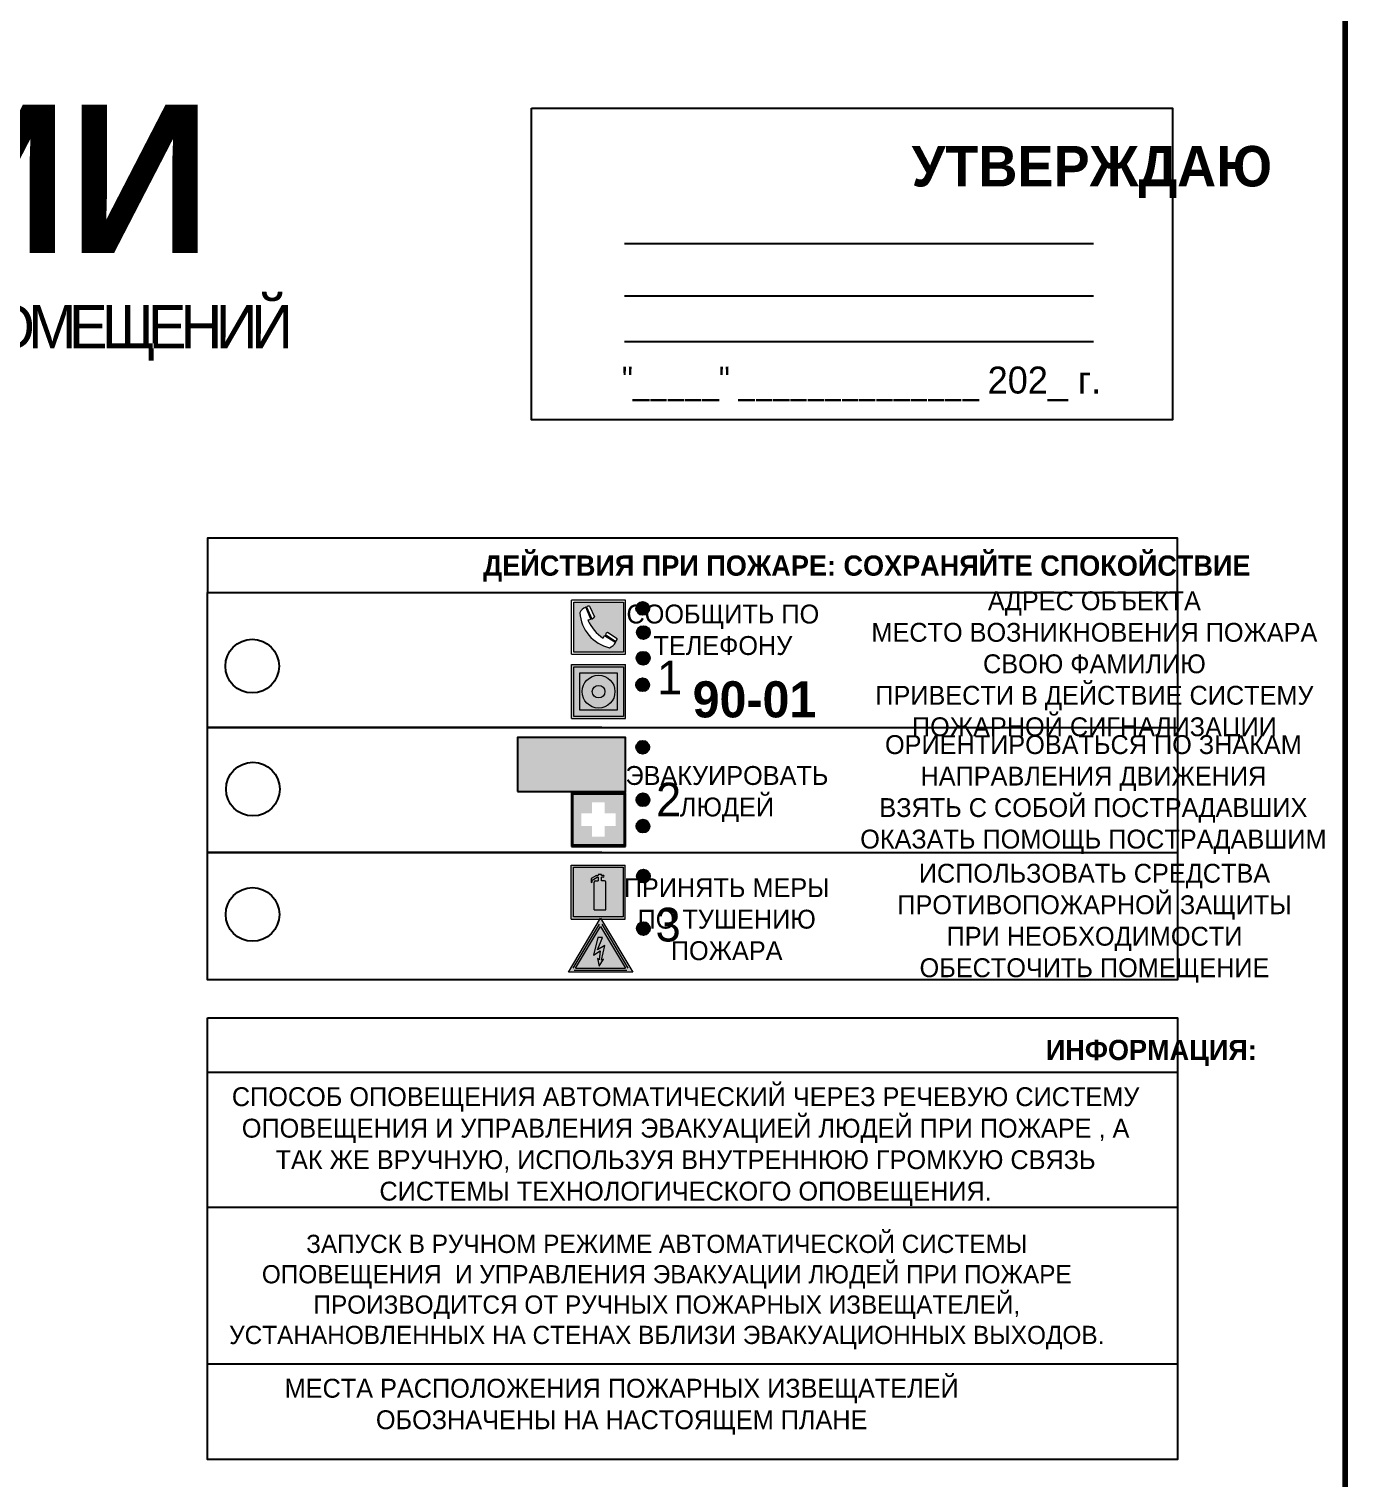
# Model space of a CAD drawing. Header units: millimetres. Extents: x 13810 to 67229, y 12374 to 21950.
# Drawn here: x 29802.8 to 29997.9, y 18861.1 to 19076.1 of the extents above; entities that cross this region are included whole.
import ezdxf

# ---------------------------------------------------------------- set-up
doc = ezdxf.new("R2010")
doc.units = ezdxf.units.MM
doc.styles.add('обычный', font='arial.ttf')

# ---------------------------------------------------------------- blocks, each defined once
blk = doc.blocks.new('A$C3E6D3DDE')
at = {"lineweight": 5}
h = blk.add_hatch(color=40, dxfattribs=at)
h.paths.add_polyline_path([(24.1, 1.45), (16.46, -11.35), (31.74, -11.35)])
h.paths.add_polyline_path([(24.09, -0.46), (30.03, -10.41), (18.14, -10.41)], flags=16)
h.paths.add_polyline_path([(24.54, -3.08), (23.41, -6.02), (25.13, -5.01), (24.33, -8.5), (24.82, -8.27), (23.79, -9.86), (23.4, -8.04), (23.8, -8.43), (24.04, -6.29), (22.39, -7.25), (23.44, -3.08)], flags=0)
h = blk.add_hatch(color=256, dxfattribs=at)
h.paths.add_polyline_path([(24.37, 0.03, 0.567511), (23.82, 0.03), (17.59, -10.4, 0.582454), (17.86, -10.88), (30.32, -10.88, 0.582149), (30.6, -10.4)])
h.paths.add_polyline_path([(24.09, -0.46), (18.14, -10.41), (30.03, -10.41)], flags=16)
h.paths.add_polyline_path([(24.54, -3.08), (23.41, -6.02), (25.13, -5.01), (24.33, -8.5), (24.82, -8.27), (23.79, -9.86), (23.4, -8.04), (23.8, -8.43), (24.04, -6.29), (22.39, -7.25), (23.44, -3.08)], flags=0)
h = blk.add_hatch(color=40, dxfattribs=at)
h.paths.add_polyline_path([(24.09, -0.46), (18.14, -10.41), (30.03, -10.41)])
h.paths.add_polyline_path([(24.82, -8.27), (23.79, -9.86), (23.4, -8.04), (23.8, -8.43), (24.04, -6.29), (22.39, -7.25), (23.44, -3.08), (24.54, -3.08), (23.41, -6.02), (25.13, -5.01), (24.33, -8.5)], flags=16)
at = {"color": 40, "lineweight": 5}
for p, q in [((16.46, -11.35), (24.1, 1.45)), ((24.1, 1.45), (31.74, -11.35))]:
    blk.add_line(p, q, dxfattribs=at)
at = {"lineweight": 5}
for p, q in [((17.59, -10.4), (23.82, 0.03)), ((24.37, 0.03), (30.6, -10.4)), ((18.14, -10.41), (24.09, -0.46)), ((23.44, -3.08), (22.39, -7.25)), ((23.41, -6.02), (24.54, -3.08)), ((24.54, -3.08), (23.44, -3.08)), ((24.09, -0.46), (30.03, -10.41)), ((22.39, -7.25), (24.04, -6.29)), ((25.13, -5.01), (23.41, -6.02)), ((24.04, -6.29), (23.8, -8.43)), ((24.33, -8.5), (25.13, -5.01)), ((23.8, -8.43), (23.4, -8.04)), ((23.4, -8.04), (23.79, -9.86)), ((23.79, -9.86), (24.82, -8.27)), ((24.82, -8.27), (24.33, -8.5)), ((17.86, -10.88), (30.32, -10.88)), ((18.14, -10.41), (30.03, -10.41))]:
    blk.add_line(p, q, dxfattribs=at)
at = {"color": 50, "lineweight": 5}
blk.add_line((31.74, -11.35), (16.46, -11.35), dxfattribs=at)
blk = doc.blocks.new('A$C456E1F9C')
at = {"lineweight": 5}
h = blk.add_hatch(color=242, dxfattribs=at)
h.paths.add_polyline_path([(0.51, -1.47), (0.51, -13.26), (12.29, -13.26), (12.29, -1.47)])
h.paths.add_polyline_path([(5.42, -4.95, -0.254479), (4.78, -5.4), (3.52, -2.53, -0.209735), (4.23, -2.4)], flags=16)
h.paths.add_polyline_path([(8.53, -8.6), (10.87, -10.17), (10.54, -10.76), (8.03, -9.13, -0.192251)], flags=16)
h.paths.add_polyline_path([(4.61, -5.49, 0.005518), (3.87, -5.72, 0.128647), (7.49, -10.01, 0.00809), (7.83, -9.33), (10.47, -10.97, -0.16736), (8.99, -12.25, -0.327862), (1.95, -3.95, -0.166952), (3.36, -2.62)], flags=16)
at = {"color": 242, "lineweight": 5}
for p, q in [((0, -13.77), (0, -0.97)), ((12.8, -0.97), (0, -0.97)), ((4.61, -5.49), (3.36, -2.62)), ((3.52, -2.53), (4.78, -5.4)), ((4.23, -2.4), (5.42, -4.95)), ((12.8, -13.77), (12.8, -0.97)), ((7.83, -9.33), (10.47, -10.97)), ((8.03, -9.13), (10.54, -10.76)), ((10.81, -10.12), (8.53, -8.6)), ((10.54, -10.76), (10.8, -10.3)), ((10.8, -10.3), (10.81, -10.12)), ((0, -13.77), (12.8, -13.77))]:
    blk.add_line(p, q, dxfattribs=at)
blk.add_lwpolyline([(0.51, -1.47), (12.29, -1.47), (12.29, -13.26), (0.51, -13.26)], close=True, dxfattribs=at)
for centre, radius, start, end in [((4.59, -5.34), 2.99, 114.2845, 152.1974), ((4.02, -3.27), 0.891, 76.3284, 123.7092), ((11.12, -3.31), 9.19, 183.9915, 256.6009), ((14.98, -39.1), 35.17, 107.1487, 108.4135), ((13.86, -0.94), 11.08, 205.5536, 234.8762), ((4.68, -4.59), 0.824, 276.9621, 334.0723), ((-13.31, 0.8), 23.44, 332.5487, 334.4027), ((8.94, -9.5), 0.989, 114.4092, 157.9388), ((7.87, -9.46), 3, 291.9291, 329.9329)]:
    blk.add_arc(centre, radius, start, end, dxfattribs=at)
blk = doc.blocks.new('A$C54414219')
at = {"true_color": 0xffffff}
h = blk.add_hatch(color=7, dxfattribs=at)
h.paths.add_polyline_path([(2.39, -9.45), (2.39, -18.3), (11.23, -18.3), (11.23, -9.45)], flags=0)
h.paths.add_polyline_path([(10.71, -13.87, -1), (2.92, -13.87, -1)], flags=0)
h.paths.add_polyline_path([(8.3, -13.87, -1), (5.33, -13.87, -1)], flags=0)
h.paths.add_polyline_path([(0.41, -7.47), (0.41, -20.27), (13.21, -20.27), (13.21, -7.47)])
h.paths.add_polyline_path([(0.92, -19.77), (12.71, -19.77), (12.71, -7.98), (0.92, -7.98)], flags=16)
h.paths.add_polyline_path([(11.23, -9.45), (11.23, -18.3), (2.39, -18.3), (2.39, -9.45)], flags=0)
at = {"lineweight": 5}
h = blk.add_hatch(color=242, dxfattribs=at)
h.paths.add_polyline_path([(12.71, -7.98), (0.92, -7.98), (0.92, -19.77), (12.71, -19.77)])
h.paths.add_polyline_path([(11.23, -18.3), (2.39, -18.3), (2.39, -9.45), (11.23, -9.45)], flags=16)
h.paths.add_polyline_path([(10.71, -13.87, -1), (2.92, -13.87, -1)], flags=0)
h.paths.add_polyline_path([(8.3, -13.87, -1), (5.33, -13.87, -1)], flags=0)
at = {"true_color": 0xffffff}
h = blk.add_hatch(color=7, dxfattribs=at)
h.paths.add_polyline_path([(2.39, -9.45), (2.39, -18.3), (11.23, -18.3), (11.23, -9.45)])
h.paths.add_polyline_path([(10.71, -13.87, -1), (2.92, -13.87, -1)], flags=16)
h.paths.add_polyline_path([(8.3, -13.87, -1), (5.33, -13.87, -1)], flags=0)
at = {"lineweight": 5}
h = blk.add_hatch(color=242, dxfattribs=at)
h.paths.add_polyline_path([(2.92, -13.87, 1), (10.71, -13.87, 1)])
h.paths.add_polyline_path([(8.3, -13.87, -1), (5.33, -13.87, -1)], flags=16)
at = {"color": 242, "lineweight": 5}
for p, q in [((0.41, -20.27), (0.41, -7.47)), ((0.41, -7.47), (13.21, -7.47)), ((0.41, -7.47), (13.21, -7.47)), ((13.21, -20.27), (13.21, -7.47)), ((0.41, -20.27), (13.21, -20.27))]:
    blk.add_line(p, q, dxfattribs=at)
for points in [[(0.92, -7.98), (12.71, -7.98), (12.71, -19.77), (0.92, -19.77)], [(2.39, -9.45), (11.23, -9.45), (11.23, -18.3), (2.39, -18.3)]]:
    blk.add_lwpolyline(points, close=True, dxfattribs=at)
for radius in [3.89, 1.49]:
    blk.add_circle((6.81, -13.87), radius, dxfattribs=at)
blk = doc.blocks.new('A$C32E8229D')
at = {"true_color": 0xffffff}
blk.add_hatch(color=7, dxfattribs=at).paths.add_polyline_path([(0, 0), (0, -8), (16, -8), (16, 0)])
h = blk.add_hatch(color=126)
h.paths.add_polyline_path([(0.2, -0.2), (15.8, -0.2), (15.8, -7.8), (0.2, -7.8)])
h.paths.add_polyline_path([(13.49, -2.05), (12.08, -2.05), (11.37, -2.63, 0.162397), (11.29, -2.84), (11.29, -3.63), (10.35, -3.63), (10.35, -4.05), (11.68, -4.05), (11.68, -3.48), (12.26, -4.28), (11.29, -5.1), (11.29, -6.78), (11.85, -6.78), (11.85, -5.44), (12.8, -4.64), (12.8, -5.94), (14.46, -5.94), (14.46, -5.39), (13.45, -5.39), (13.45, -3.97), (12.46, -2.59), (13.15, -2.59), (13.69, -3.34), (14.18, -3)], flags=16)
h.paths.add_polyline_path([(10.74, -1.82, 1), (11.8, -1.82, 1)], flags=16)
h.paths.add_polyline_path([(9.39, -3.59), (5.99, -3.59), (6.56, -3.03), (5.91, -3.03), (5.1, -3.83), (5.91, -4.64), (6.56, -4.64), (5.99, -4.09), (9.39, -4.09)], flags=16)
h.paths.add_polyline_path([(4.29, -1.08), (1.72, -1.08), (1.72, -6.6), (4.29, -6.6)], flags=16)
at = {"color": 126}
blk.add_lwpolyline([(16, -8), (0, -8), (0, 0), (16, 0)], close=True, dxfattribs=at)
blk = doc.blocks.new('A$C18900ED3')
h = blk.add_hatch(color=126)
h.paths.add_polyline_path([(-0.18, -0.18), (-7.02, -0.18), (-7.02, -7.02), (-0.18, -7.02)])
h.paths.add_polyline_path([(-5.89, -4.46), (-5.89, -2.77), (-4.46, -2.77), (-4.46, -1.31), (-2.77, -1.31), (-2.77, -2.77), (-1.33, -2.77), (-1.33, -4.46), (-2.77, -4.46), (-2.77, -5.89), (-4.46, -5.89), (-4.46, -4.46)], flags=16)
at = {"color": 126}
for p, q in [((-7.2, 0), (-7.2, -7.2)), ((0, 0), (-7.2, 0)), ((0, -7.2), (0, 0)), ((-7.02, -7.02), (-7.02, -0.18)), ((-7.02, -0.18), (-0.18, -0.18)), ((-0.18, -0.18), (-0.18, -7.02)), ((-7.2, -7.2), (0, -7.2)), ((-0.18, -7.02), (-7.02, -7.02))]:
    blk.add_line(p, q, dxfattribs=at)
blk = doc.blocks.new('A$C3AD82952')
at = {"true_color": 0xf5f5ff}
h = blk.add_hatch(color=7, dxfattribs=at)
h.dxf.hatch_style = 1
h.paths.add_polyline_path([(8.21, 8.73, 0.414214), (7.89, 9.05), (7.22, 9.05), (7.22, 9.92), (7.59, 9.92, 1), (7.57, 10.36), (7.22, 10.36), (7.22, 10.6), (6.43, 10.6), (6.43, 10.36), (6.01, 10.36), (4.74, 9.59), (4.74, 8.69), (4.98, 8.73), (4.98, 9.26), (6.12, 9.91), (6.43, 9.91), (6.43, 9.05), (5.76, 9.05, 0.414214), (5.44, 8.73), (5.44, 2.2), (8.21, 2.2)], flags=0)
h.paths.add_polyline_path([(12.8, 12.8), (0, 12.8), (0, 0), (12.8, 0)])
h.paths.add_polyline_path([(0.51, 12.29), (12.29, 12.29), (12.29, 0.51), (0.51, 0.51)], flags=16)
h.paths.add_polyline_path([(4.74, 9.59), (6.01, 10.36), (6.43, 10.36), (6.43, 10.6), (7.22, 10.6), (7.22, 10.36), (7.59, 10.36, -0.94586), (7.59, 9.92), (7.22, 9.92), (7.22, 9.05), (7.89, 9.05, -0.414214), (8.21, 8.73), (8.21, 2.2), (5.44, 2.2), (5.44, 8.73, -0.414214), (5.76, 9.05), (6.43, 9.05), (6.43, 9.91), (6.12, 9.91), (4.98, 9.26), (4.98, 8.73), (4.74, 8.69)], flags=0)
h = blk.add_hatch(color=242)
h.dxf.hatch_style = 1
h.paths.add_polyline_path([(12.29, 12.29), (0.51, 12.29), (0.51, 0.51), (12.29, 0.51)])
h.paths.add_polyline_path([(4.74, 8.69), (4.74, 9.59), (6.01, 10.36), (6.43, 10.36), (6.43, 10.6), (7.22, 10.6), (7.22, 10.36), (7.59, 10.36, -0.94586), (7.59, 9.92), (7.22, 9.92), (7.22, 9.05), (7.89, 9.05, -0.414214), (8.21, 8.73), (8.21, 2.2), (5.44, 2.2), (5.44, 8.73, -0.414214), (5.76, 9.05), (6.43, 9.05), (6.43, 9.91), (6.12, 9.91), (4.98, 9.26), (4.98, 8.73)], flags=16)
h = blk.add_hatch(color=7, dxfattribs=at)
h.dxf.hatch_style = 1
h.paths.add_polyline_path([(8.21, 8.73, 0.414214), (7.89, 9.05), (7.22, 9.05), (7.22, 9.92), (7.59, 9.92, 1), (7.57, 10.36), (7.22, 10.36), (7.22, 10.6), (6.43, 10.6), (6.43, 10.36), (6.01, 10.36), (4.74, 9.59), (4.74, 8.69), (4.98, 8.73), (4.98, 9.26), (6.12, 9.91), (6.43, 9.91), (6.43, 9.05), (5.76, 9.05, 0.414214), (5.44, 8.73), (5.44, 2.2), (8.21, 2.2)])
at = {"color": 242, "lineweight": 5}
for p, q in [((0, 0), (0, 12.8)), ((0, 12.8), (12.8, 12.8)), ((6.01, 10.36), (4.74, 9.59)), ((6.01, 10.36), (6.43, 10.36)), ((7.22, 10.6), (6.43, 10.6)), ((6.43, 10.6), (6.43, 10.36)), ((7.22, 10.36), (7.22, 10.6)), ((7.59, 10.36), (7.22, 10.36)), ((12.8, 0), (12.8, 12.8)), ((4.74, 9.59), (4.74, 8.69)), ((4.74, 8.69), (4.98, 8.73)), ((4.98, 9.26), (6.12, 9.91)), ((4.98, 8.73), (4.98, 9.26)), ((5.44, 2.2), (5.44, 8.73)), ((5.76, 9.05), (6.43, 9.05)), ((6.12, 9.91), (6.43, 9.91)), ((6.43, 9.91), (6.43, 9.05)), ((7.22, 9.05), (7.22, 9.92)), ((7.59, 9.92), (7.22, 9.92)), ((7.89, 9.05), (7.22, 9.05)), ((8.21, 2.2), (8.21, 8.73)), ((0, 0), (12.8, 0)), ((5.44, 2.2), (8.21, 2.2))]:
    blk.add_line(p, q, dxfattribs=at)
blk.add_lwpolyline([(0.51, 12.29), (12.29, 12.29), (12.29, 0.51), (0.51, 0.51)], close=True, dxfattribs=at)
for centre, radius, start, end in [((7.58, 10.14), 0.223, 273.1875, 86.8125), ((5.76, 8.73), 0.32, 90, 180), ((7.89, 8.73), 0.32, 0, 90)]:
    blk.add_arc(centre, radius, start, end, dxfattribs=at)

msp = doc.modelspace()

# ---------------------------------------------------------------- hatches: boundary and pattern name
at = {"lineweight": 0}
h = msp.add_hatch(color=256, dxfattribs=at)
h.dxf.hatch_style = 1
h.paths.add_polyline_path([(29892.81, 18990.19, 1), (29894.74, 18990.19, 1)])
h = msp.add_hatch(color=256, dxfattribs=at)
h.dxf.hatch_style = 1
h.paths.add_polyline_path([(29892.92, 18986.61, 1), (29894.85, 18986.61, 1)])
h = msp.add_hatch(color=256, dxfattribs=at)
h.dxf.hatch_style = 1
h.paths.add_polyline_path([(29892.88, 18982.8, 1), (29894.81, 18982.8, 1)])
h = msp.add_hatch(color=256, dxfattribs=at)
h.dxf.hatch_style = 1
h.paths.add_polyline_path([(29892.8, 18978.87, 1), (29894.73, 18978.87, 1)])
h = msp.add_hatch(color=256, dxfattribs=at)
h.dxf.hatch_style = 1
h.paths.add_polyline_path([(29892.81, 18969.6, 1), (29894.74, 18969.6, 1)])
h = msp.add_hatch(color=256, dxfattribs=at)
h.dxf.hatch_style = 1
h.paths.add_polyline_path([(29892.85, 18961.82, 1), (29894.78, 18961.82, 1)])
h = msp.add_hatch(color=256, dxfattribs=at)
h.dxf.hatch_style = 1
h.paths.add_polyline_path([(29892.84, 18957.92, 1), (29894.77, 18957.92, 1)])
h = msp.add_hatch(color=256, dxfattribs=at)
h.dxf.hatch_style = 1
h.paths.add_polyline_path([(29892.9, 18950.5, 1), (29894.83, 18950.5, 1)])
h = msp.add_hatch(color=256, dxfattribs=at)
h.dxf.hatch_style = 1
h.paths.add_polyline_path([(29892.9, 18942.73, 1), (29894.84, 18942.73, 1)])

# ---------------------------------------------------------------- linework, layer by layer
at = {"color": 2, "lineweight": 100}
msp.add_lwpolyline([(29397.88, 19083.98), (29997.88, 19083.98), (29997.88, 18688.98), (29397.88, 18688.98)], close=True, dxfattribs=at)
for points in [[(29877.31, 19064.34), (29972.31, 19064.34), (29972.31, 19018.13), (29877.31, 19018.13)], [(29829.27, 18992.55), (29973.04, 18992.55), (29973.04, 19000.6), (29829.27, 19000.6)], [(29829.27, 18992.55), (29973.04, 18992.55), (29973.04, 18935.15), (29829.27, 18935.15)]]:
    msp.add_lwpolyline(points, close=True)
for points in [[(29891.06, 19044.29), (29960.59, 19044.29)], [(29891.06, 19036.53), (29960.59, 19036.53)], [(29891.06, 19029.74), (29960.59, 19029.74)], [(29887.69, 18972.55), (29829.27, 18972.55), (29973.04, 18972.55)], [(29887.69, 18953.98), (29829.27, 18953.98), (29973.04, 18953.98)]]:
    msp.add_lwpolyline(points)
at = {"color": 0}
msp.add_lwpolyline([(29829.27, 18929.49), (29973.04, 18929.49), (29973.04, 18864.04), (29829.27, 18864.04)], close=True, dxfattribs=at)
for points in [[(29829.27, 18921.44), (29973.04, 18921.44)], [(29829.27, 18901.44), (29973.04, 18901.44)], [(29829.27, 18878.19), (29973.04, 18878.19)]]:
    msp.add_lwpolyline(points, dxfattribs=at)
for centre, radius in [((29893.78, 18990.19), 0.966), ((29893.88, 18986.61), 0.966), ((29835.89, 18981.63), 3.98), ((29893.84, 18982.8), 0.966), ((29893.76, 18978.87), 0.966), ((29893.77, 18969.6), 0.966), ((29835.99, 18963.4), 3.98), ((29893.81, 18961.82), 0.966), ((29893.81, 18957.92), 0.966), ((29893.87, 18950.5), 0.966), ((29835.93, 18944.82), 3.98), ((29893.87, 18942.73), 0.966)]:
    msp.add_circle(centre, radius)

# ---------------------------------------------------------------- block references
for name, p, xscale, yscale, zscale in [('A$C456E1F9C', (29883.22, 18992.01), 0.625, 0.625, 0.625), ('A$C54414219', (29882.97, 18986.52), 0.625, 0.625, 0.625), ('A$C18900ED3', (29891.22, 18962.88), 1.111111111007631, 1.111111111007631, 1.111111111007631), ('A$C3AD82952', (29883.17, 18944.14), 0.625, 0.625, 0.625), ('A$C3E6D3DDE', (29872.46, 18943.34), 0.625, 0.625, 0.625)]:
    msp.add_blockref(name, p, dxfattribs=dict(xscale=xscale, yscale=yscale, zscale=zscale))
at = {"xscale": -1}
msp.add_blockref('A$C32E8229D', (29891.22, 18971.03), dxfattribs=at)

# ---------------------------------------------------------------- texts
at = {"lineweight": 0, "style": 'обычный'}
for s, insert, char_height, width, attachment_point in [('{\\fProxima Nova Rg|b1|i0|c204|p2;ПЛАН ЭВАКУАЦИИ}', (29552.62, 19064.87), 22, 493.8901, 1), ('\\pi-18,l18,t18;{\\fProxima Nova Rg|b1|i0|c204|p2;УТВЕРЖДАЮ\\H1.1997x; }', (29960.35, 19054.87), 6, 126.6484, 5), ('{\\fArial Narrow|b0|i0|c204|p34;"_____" ______________ \\fProxima Nova Rg|b0|i0|c204|p2;202_ г. }', (29926.21, 19023.46), 4, 78.6503, 5), ('{\\fProxima Nova Rg|b1|i0|c204|p2;ДЕЙСТВИЯ ПРИ ПОЖАРЕ: СОХРАНЯЙТЕ СПОКОЙСТВИЕ\\H1.6644x; }', (29926.98, 18996.1), 3, 175.1736, 5), ('\\pi-8.4,l8.4,t8.4;{\\fProxima Nova Rg|b0|i0|c204|p2;АДРЕС ОБЪЕКТА\\PМЕСТО ВОЗНИКНОВЕНИЯ ПОЖАРА \\PСВОЮ ФАМИЛИЮ\\PПРИВЕСТИ В ДЕЙСТВИЕ СИСТЕМУ \\PПОЖАРНОЙ СИГНАЛИЗАЦИИ}', (29960.73, 18981.57), 2.8, 126.6484, 5), ('{\\fProxima Nova Rg|b0|i0|c204|p2;СООБЩИТЬ ПО \\PТЕЛЕФОНУ}', (29905.65, 18987), 2.8, 126.6484, 5), ('{\\fProxima Nova Rg|b0|i0|c204|p2;1\\H1.1667x; }', (29897.76, 18979.94), 5, 126.6484, 5), ('{\\fProxima Nova Rg|b1|i0|c204|p2;\\H1.0714x;90-01\\fProxima Nova Rg|b0|i0|c204|p2;\\H0.93331x; \\H1.3449x; }', (29910.34, 18976.67), 5, 126.6484, 5), ('\\pi-8.4,l8.4,t8.4;{\\fProxima Nova Rg|b0|i0|c204|p2;ОРИЕНТИРОВАТЬСЯ ПО ЗНАКАМ \\PНАПРАВЛЕНИЯ ДВИЖЕНИЯ\\PВЗЯТЬ С СОБОЙ ПОСТРАДАВШИХ\\PОКАЗАТЬ ПОМОЩЬ ПОСТРАДАВШИМ}', (29960.58, 18962.59), 2.8, 126.6484, 5), ('{\\fProxima Nova Rg|b0|i0|c204|p2;ЭВАКУИРОВАТЬ \\PЛЮДЕЙ}', (29906.26, 18962.68), 2.8, 126.6484, 5), ('{\\fProxima Nova Rg|b0|i0|c204|p2;2\\H1.1967x; }', (29897.61, 18961.85), 5, 126.6484, 5), ('\\pi-8.4,l8.4,t8.4;{\\fProxima Nova Rg|b0|i0|c204|p2;ИСПОЛЬЗОВАТЬ СРЕДСТВА \\PПРОТИВОПОЖАРНОЙ ЗАЩИТЫ \\PПРИ НЕОБХОДИМОСТИ \\PОБЕСТОЧИТЬ ПОМЕЩЕНИЕ}', (29960.74, 18943.52), 2.8, 126.6484, 5), ('{\\fProxima Nova Rg|b0|i0|c204|p2;ПРИНЯТЬ МЕРЫ \\PПО ТУШЕНИЮ \\PПОЖАРА}', (29906.22, 18944.1), 2.8, 126.6484, 5), ('{\\fProxima Nova Rg|b0|i0|c204|p2;3\\H1.1967x; }', (29897.54, 18943.28), 5, 126.6484, 5), ('{\\fProxima Nova Rg|b1|i0|c204|p2;ИНФОРМАЦИЯ:\\H1.1997x; }', (29969.17, 18924.3), 3, 175.1736, 5), ('{\\fProxima Nova Rg|b0|i0|c204|p2;СПОСОБ ОПОВЕЩЕНИЯ АВТОМАТИЧЕСКИЙ ЧЕРЕЗ РЕЧЕВУЮ СИСТЕМУ ОПОВЕЩЕНИЯ И УПРАВЛЕНИЯ ЭВАКУАЦИЕЙ ЛЮДЕЙ ПРИ ПОЖАРЕ , А ТАК ЖЕ ВРУЧНУЮ, ИСПОЛЬЗУЯ ВНУТРЕННЮЮ ГРОМКУЮ СВЯЗЬ СИСТЕМЫ ТЕХНОЛОГИЧЕСКОГО ОПОВЕЩЕНИЯ.}', (29900.13, 18910.4), 2.8, 137.0334, 5), ('{\\fProxima Nova Rg|b0|i0|c204|p2;\\P\\pt8.1;ЗАПУСК В РУЧНОМ РЕЖИМЕ АВТОМАТИЧЕСКОЙ СИСТЕМЫ ОПОВЕЩЕНИЯ  И УПРАВЛЕНИЯ ЭВАКУАЦИИ ЛЮДЕЙ ПРИ ПОЖАРЕ ПРОИЗВОДИТСЯ ОТ РУЧНЫХ ПОЖАРНЫХ ИЗВЕЩАТЕЛЕЙ, УСТАНАНОВЛЕННЫХ НА СТЕНАХ ВБЛИЗИ ЭВАКУАЦИОННЫХ ВЫХОДОВ. }', (29897.34, 18891.1), 2.7, 131.4512, 5), ('\\pt8.4;{\\fProxima Nova Rg|b0|i0|c204|p2;\\PМЕСТА РАСПОЛОЖЕНИЯ ПОЖАРНЫХ ИЗВЕЩАТЕЛЕЙ ОБОЗНАЧЕНЫ НА НАСТОЯЩЕМ ПЛАНЕ}', (29890.65, 18874.18), 2.8, 118.5618, 5)]:
    msp.add_mtext(s, dxfattribs=dict(at, insert=insert, char_height=char_height, width=width, attachment_point=attachment_point))
at = {"color": 0, "lineweight": 0, "insert": (29703.5, 19035.32), "char_height": 8, "width": 449.2158, "attachment_point": 5, "style": 'обычный'}
msp.add_mtext('{\\fArial Black|b1|i0|c204|p34;\\H2x;\\T0.85;  \\fArial Narrow|b0|i0|c204|p34;\\H0.8x;\\W0.9;\\P\\fProxima Nova Rg|b0|i0|c204|p2;\\H0.5x;\\W1;\\C256;ПРИ ПОЖАРЕ  ИЛИ ДРУГИХ ЧРЕЗВЫЧАЙНЫХ СИТУАЦИЯХ  ИЗ ПОМЕЩЕНИЙ \\fProxima Nova Rg|b1|i0|c204|p2;\\H1.25x;\\PЗДАНИЯ  НИЧ  НТЦ    АБК  \\fProxima Nova Rg|b1|i0|c0|p2;2\\fProxima Nova Rg|b1|i0|c204|p2; ЭТАЖ}', dxfattribs=at)

doc.saveas('drawing.dxf')
